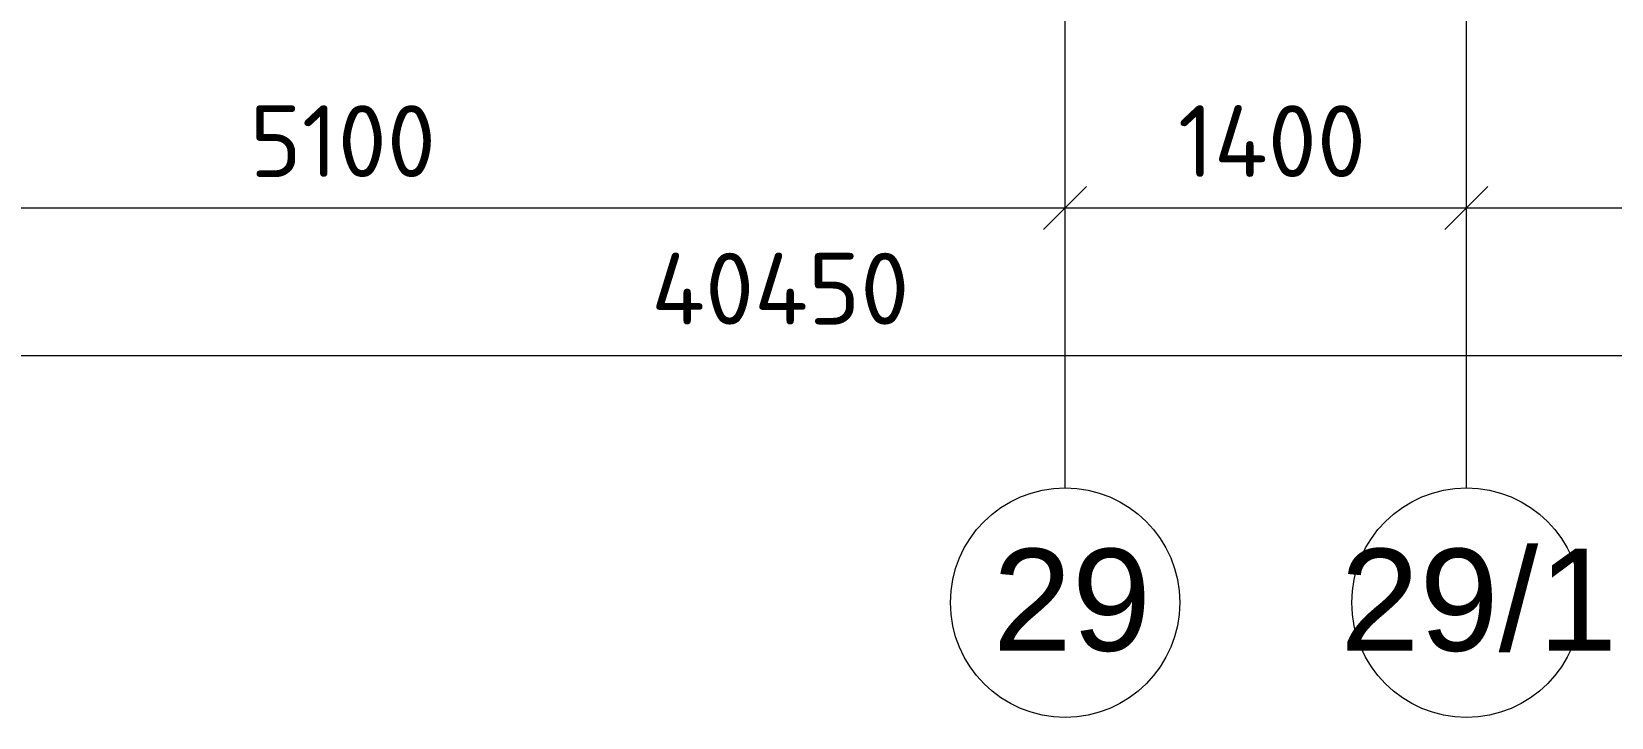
# Model space of a CAD drawing. Header units: millimetres. Extents: x -3817 to 677485, y -22715 to 103890.
# Drawn here: x 429484 to 434994, y -787 to 1603 of the extents above; entities that cross this region are included whole.
import ezdxf

# ---------------------------------------------------------------- set-up
doc = ezdxf.new("R2010")
doc.units = ezdxf.units.MM
doc.layers.add('PDF _Геометрия', color=7, linetype='Continuous', true_color=0x1d1d1d)
doc.layers.add('PDF _Текст', color=7, linetype='Continuous')
doc.styles.add('PDF ArialMT', font='arial.ttf')
doc.styles.add('PDF ISOCPEUR', font='isocpeur.ttf')

msp = doc.modelspace()

# ---------------------------------------------------------------- linework, layer by layer
at = {"layer": 'PDF _Геометрия', "color": 253, "lineweight": 9, "true_color": 0xaaaaaa}
for points in [[(433088.6, 12.7), (433088.6, 2512.7), (433088.6, 4836.3)], [(434488.6, 12.7), (434488.6, 2512.7), (434488.6, 4836.3)]]:
    msp.add_lwpolyline(points, dxfattribs=at)
at = {"layer": 'PDF _Геометрия', "color": 7, "lineweight": 9}
for points in [[(433088.6, 794.4), (433088.6, 988.3), (433088.6, 1108.3)], [(434488.6, 794.4), (434488.6, 988.3), (434488.6, 1108.3)], [(411718.6, 988.3), (412138.6, 988.3), (416638.6, 988.3), (420138.6, 988.3), (421938.6, 988.3), (425888.6, 988.3), (427988.6, 988.3), (433088.6, 988.3), (434488.6, 988.3), (437988.6, 988.3), (443238.6, 988.3), (448488.6, 988.3), (452408.6, 988.3)], [(411718.6, 474.1), (452408.6, 474.1)]]:
    msp.add_lwpolyline(points, dxfattribs=at)
at = {"layer": 'PDF _Геометрия', "color": 7, "lineweight": 20}
for points in [[(433163.6, 1063.3), (433088.6, 988.3), (433013.6, 913.3)], [(434563.6, 1063.3), (434488.6, 988.3), (434413.6, 913.3)]]:
    msp.add_lwpolyline(points, dxfattribs=at)
at = {"layer": 'PDF _Геометрия', "color": 253, "lineweight": 9, "true_color": 0xaaaaaa}
for centre in [(433088.6, -387.3), (434488.6, -387.3)]:
    msp.add_circle(centre, 400, dxfattribs=at)
at = {"layer": 'PDF _Геометрия', "color": 253, "lineweight": 20, "true_color": 0xaaaaaa}
for centre in [(433088.6, -387.3), (434488.6, -387.3)]:
    msp.add_circle(centre, 400, dxfattribs=at)

# ---------------------------------------------------------------- texts
at = {"layer": 'PDF _Текст', "char_height": 250.11, "attachment_point": 4, "style": 'PDF ISOCPEUR'}
for s, insert in [('5100', (430244.1, 1221.1)), ('1400', (433482.2, 1221.1)), ('40450', (431644.7, 706.9))]:
    msp.add_mtext(s, dxfattribs=dict(at, insert=insert))
at = {"layer": 'PDF _Текст', "color": 9, "true_color": 0xbebebe, "char_height": 355.6, "attachment_point": 4, "style": 'PDF ArialMT'}
for s, insert in [('29', (432836, -380)), ('29/1', (434048.4, -380))]:
    msp.add_mtext(s, dxfattribs=dict(at, insert=insert))

doc.saveas('drawing.dxf')
